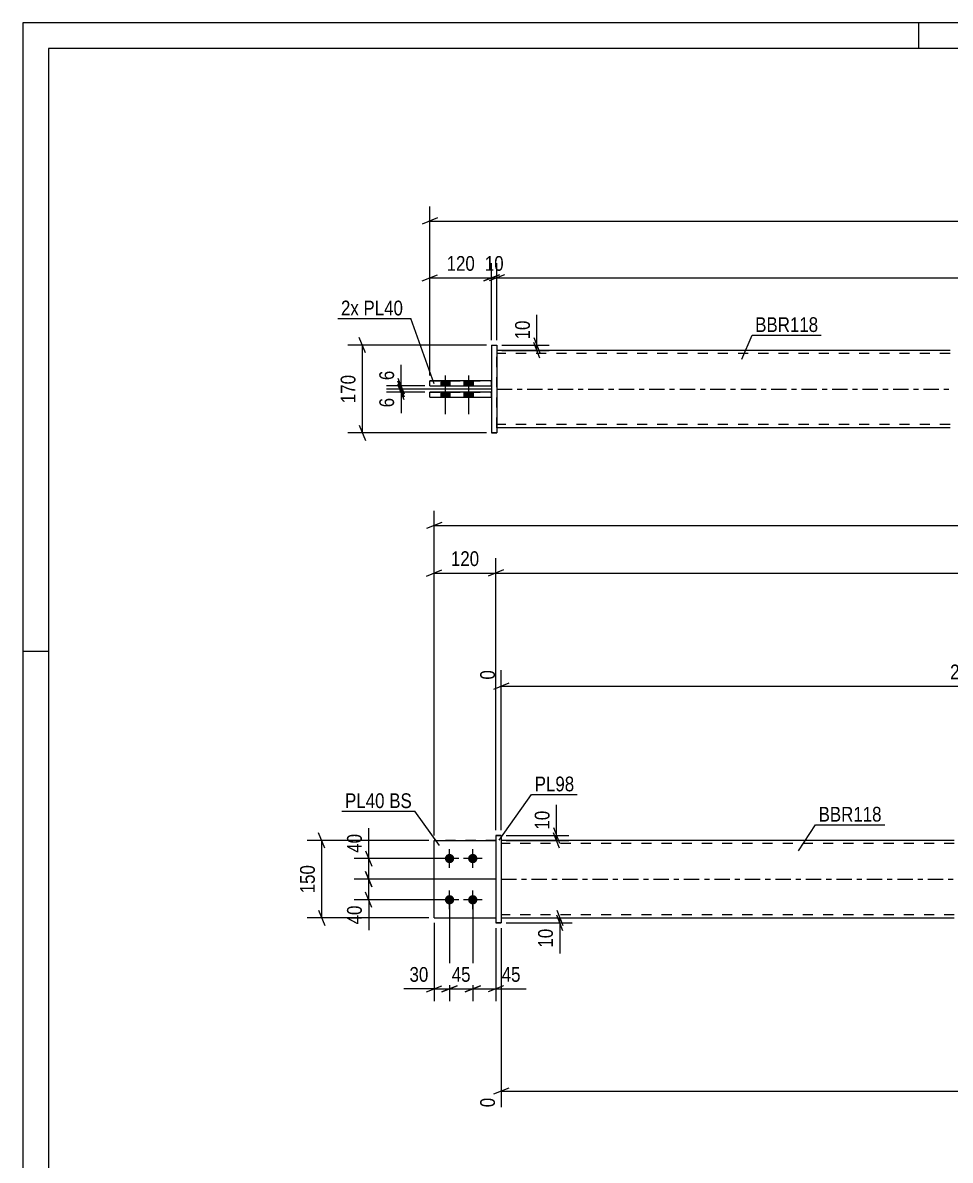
# Model space of a CAD drawing. Header units: millimetres. Extents: x 0 to 594, y 0 to 420.
# Drawn here: x 0 to 180.1, y 199.3 to 420 of the extents above; entities that cross this region are included whole.
import ezdxf

# ---------------------------------------------------------------- set-up
doc = ezdxf.new("R2010")
doc.units = ezdxf.units.MM
doc.linetypes.add('DXK_LINE_DOT2', pattern=[3.9198, 1.9599, -1.9599])
doc.linetypes.add('DXK_LINE_DOT3', pattern=[5.9187, 2.979, -0.9799, 0.9799, -0.9799])
doc.styles.add('Arial Narrow', font='ARIALN.TTF', dxfattribs={"height": 0.2})

# ---------------------------------------------------------------- blocks, each defined once
blk = doc.blocks.new('Unknown-580610314-1130')
at = {"color": 5, "linetype": 'Continuous'}
for p, q in [((594, 420), (0, 420)), ((0, 420), (0, 0)), ((174, 415), (174, 420)), ((589, 415), (5, 415)), ((5, 415), (5, 5)), ((5, 298), (0, 298))]:
    blk.add_line(p, q, dxfattribs=at)
blk = doc.blocks.new('Part-580610314-1679 - 1673')
at = {"color": 7, "linetype": 'DXK_LINE_DOT2'}
for p, q in [((79.88, 246.31), (79.88, 261.31)), ((79.88, 261.31), (91.88, 261.31)), ((91.88, 261.31), (79.88, 261.31)), ((91.88, 261.31), (91.88, 246.31)), ((79.88, 246.31), (79.88, 246.31)), ((79.88, 246.31), (91.88, 246.31)), ((79.88, 246.31), (91.88, 246.31)), ((91.88, 246.31), (91.88, 246.31))]:
    blk.add_line(p, q, dxfattribs=at)
blk = doc.blocks.new('Part-580610314-1700 - 1673')
at = {"color": 2, "linetype": 'Continuous'}
for p, q in [((180.88, 261.31), (92.88, 261.31)), ((92.88, 246.31), (180.88, 246.31))]:
    blk.add_line(p, q, dxfattribs=at)
at = {"color": 7, "linetype": 'DXK_LINE_DOT2'}
for p, q in [((92.88, 261.31), (92.88, 246.31)), ((180.88, 260.71), (92.88, 260.71)), ((180.88, 246.91), (92.88, 246.91))]:
    blk.add_line(p, q, dxfattribs=at)
at = {"color": 7, "linetype": 'DXK_LINE_DOT3'}
blk.add_line((92.88, 253.81), (180.88, 253.81), dxfattribs=at)
blk = doc.blocks.new('Part-580610314-1684 - 1673')
at = {"color": 2, "linetype": 'Continuous'}
for p, q in [((79.88, 246.31), (79.88, 261.31)), ((79.88, 261.31), (91.88, 261.31)), ((79.88, 246.31), (79.88, 246.31)), ((79.88, 246.31), (91.88, 246.31))]:
    blk.add_line(p, q, dxfattribs=at)
at = {"color": 7, "linetype": 'DXK_LINE_DOT2'}
for p, q in [((91.88, 261.31), (79.88, 261.31)), ((91.88, 261.31), (91.88, 246.31)), ((79.88, 246.31), (79.88, 246.31)), ((79.88, 246.31), (91.88, 246.31)), ((91.88, 246.31), (91.88, 246.31))]:
    blk.add_line(p, q, dxfattribs=at)
blk = doc.blocks.new('Bolt-580610314-1709 - 1673')
at = {"linetype": 'Continuous'}
for points in [[(82.88, 256.91), (82.69, 256.93), (82.51, 256.98), (82.35, 257.08), (82.21, 257.2), (82.1, 257.36), (82.02, 257.53), (81.98, 257.71), (81.98, 257.9), (82.02, 258.09), (82.1, 258.26), (82.21, 258.41), (82.35, 258.54), (82.51, 258.63), (82.69, 258.69), (82.88, 258.71), (83.07, 258.69), (83.24, 258.63), (83.41, 258.54), (83.55, 258.41), (83.66, 258.26), (83.73, 258.09), (83.77, 257.9), (83.77, 257.71), (83.73, 257.53), (83.66, 257.36), (83.55, 257.2), (83.41, 257.08), (83.24, 256.98), (83.07, 256.93)], [(87.38, 256.91), (87.19, 256.93), (87.01, 256.98), (86.85, 257.08), (86.71, 257.2), (86.6, 257.36), (86.52, 257.53), (86.48, 257.71), (86.48, 257.9), (86.52, 258.09), (86.6, 258.26), (86.71, 258.41), (86.85, 258.54), (87.01, 258.63), (87.19, 258.69), (87.38, 258.71), (87.57, 258.69), (87.74, 258.63), (87.91, 258.54), (88.05, 258.41), (88.16, 258.26), (88.23, 258.09), (88.27, 257.9), (88.27, 257.71), (88.23, 257.53), (88.16, 257.36), (88.05, 257.2), (87.91, 257.08), (87.74, 256.98), (87.57, 256.93)], [(82.88, 248.91), (82.69, 248.93), (82.51, 248.98), (82.35, 249.08), (82.21, 249.2), (82.1, 249.36), (82.02, 249.53), (81.98, 249.71), (81.98, 249.9), (82.02, 250.09), (82.1, 250.26), (82.21, 250.41), (82.35, 250.54), (82.51, 250.63), (82.69, 250.69), (82.88, 250.71), (83.07, 250.69), (83.24, 250.63), (83.41, 250.54), (83.55, 250.41), (83.66, 250.26), (83.73, 250.09), (83.77, 249.9), (83.77, 249.71), (83.73, 249.53), (83.66, 249.36), (83.55, 249.2), (83.41, 249.08), (83.24, 248.98), (83.07, 248.93)], [(87.38, 248.91), (87.19, 248.93), (87.01, 248.98), (86.85, 249.08), (86.71, 249.2), (86.6, 249.36), (86.52, 249.53), (86.48, 249.71), (86.48, 249.9), (86.52, 250.09), (86.6, 250.26), (86.71, 250.41), (86.85, 250.54), (87.01, 250.63), (87.19, 250.69), (87.38, 250.71), (87.57, 250.69), (87.74, 250.63), (87.91, 250.54), (88.05, 250.41), (88.16, 250.26), (88.23, 250.09), (88.27, 249.9), (88.27, 249.71), (88.23, 249.53), (88.16, 249.36), (88.05, 249.2), (87.91, 249.08), (87.74, 248.98), (87.57, 248.93)]]:
    blk.add_hatch(color=1, dxfattribs=at).paths.add_polyline_path(points)
at = {"color": 1, "linetype": 'Continuous'}
for p, q in [((82.88, 256.01), (82.88, 259.61)), ((87.38, 256.01), (87.38, 259.61)), ((84.68, 257.81), (81.08, 257.81)), ((89.18, 257.81), (85.58, 257.81)), ((84.68, 249.81), (81.08, 249.81)), ((82.88, 248.01), (82.88, 251.61)), ((89.18, 249.81), (85.58, 249.81)), ((87.38, 248.01), (87.38, 251.61))]:
    blk.add_line(p, q, dxfattribs=at)
blk = doc.blocks.new('Part-580610314-1720 - 1673')
at = {"color": 2, "linetype": 'Continuous'}
for p, q in [((92.88, 262.31), (91.88, 262.31)), ((91.88, 262.31), (91.88, 245.31)), ((92.88, 262.31), (92.88, 262.31)), ((92.88, 262.31), (92.88, 245.31)), ((91.88, 245.31), (92.88, 245.31))]:
    blk.add_line(p, q, dxfattribs=at)
at = {"color": 7, "linetype": 'DXK_LINE_DOT2'}
for p, q in [((91.88, 262.31), (92.88, 262.31)), ((92.88, 245.31), (91.88, 245.31))]:
    blk.add_line(p, q, dxfattribs=at)
blk = doc.blocks.new('Part-580610314-1418 - 1367')
at = {"color": 2, "linetype": 'Continuous'}
for p, q in [((79.05, 347.32), (79.05, 348.32)), ((91.05, 348.32), (79.05, 348.32)), ((79.05, 347.32), (79.05, 347.32)), ((79.05, 347.32), (91.05, 347.32))]:
    blk.add_line(p, q, dxfattribs=at)
at = {"color": 7, "linetype": 'DXK_LINE_DOT2'}
for p, q in [((79.05, 348.32), (91.05, 348.32)), ((79.05, 347.32), (91.05, 347.32)), ((91.05, 347.32), (91.05, 348.32))]:
    blk.add_line(p, q, dxfattribs=at)
blk = doc.blocks.new('Bolt-580610314-1370 - 1367')
at = {"linetype": 'Continuous'}
for points in [[(81.15, 349.52), (82.95, 349.52), (82.95, 350.52), (81.15, 350.52)], [(81.15, 349.52), (82.95, 349.52), (82.95, 350.52), (81.15, 350.52)], [(85.65, 349.52), (87.45, 349.52), (87.45, 350.52), (85.65, 350.52)], [(85.65, 349.52), (87.45, 349.52), (87.45, 350.52), (85.65, 350.52)], [(81.15, 347.32), (82.95, 347.32), (82.95, 348.32), (81.15, 348.32)], [(81.15, 347.32), (82.95, 347.32), (82.95, 348.32), (81.15, 348.32)], [(85.65, 347.32), (87.45, 347.32), (87.45, 348.32), (85.65, 348.32)], [(85.65, 347.32), (87.45, 347.32), (87.45, 348.32), (85.65, 348.32)]]:
    blk.add_hatch(color=1, dxfattribs=at).paths.add_polyline_path(points)
at = {"color": 1, "linetype": 'Continuous'}
for p, q in [((82.05, 351.52), (82.05, 344.02)), ((82.05, 351.52), (82.05, 344.02)), ((86.55, 351.52), (86.55, 344.02)), ((86.55, 351.52), (86.55, 344.02)), ((81.15, 350.52), (81.15, 349.52)), ((81.15, 350.52), (81.15, 349.52)), ((82.95, 350.52), (82.95, 349.52)), ((82.95, 350.52), (82.95, 349.52)), ((85.65, 350.52), (85.65, 349.52)), ((85.65, 350.52), (85.65, 349.52)), ((87.45, 350.52), (87.45, 349.52)), ((87.45, 350.52), (87.45, 349.52)), ((81.15, 348.32), (81.15, 347.32)), ((81.15, 348.32), (81.15, 347.32)), ((82.95, 348.32), (82.95, 347.32)), ((82.95, 348.32), (82.95, 347.32)), ((85.65, 348.32), (85.65, 347.32)), ((85.65, 348.32), (85.65, 347.32)), ((87.45, 348.32), (87.45, 347.32)), ((87.45, 348.32), (87.45, 347.32))]:
    blk.add_line(p, q, dxfattribs=at)
blk = doc.blocks.new('Part-580610314-1456 - 1367')
at = {"color": 2, "linetype": 'Continuous'}
for p, q in [((180.05, 356.42), (92.05, 356.42)), ((180.05, 341.42), (92.05, 341.42))]:
    blk.add_line(p, q, dxfattribs=at)
at = {"color": 7, "linetype": 'DXK_LINE_DOT2'}
for p, q in [((92.05, 341.42), (92.05, 356.42)), ((180.05, 355.82), (92.05, 355.82)), ((180.05, 342.02), (92.05, 342.02))]:
    blk.add_line(p, q, dxfattribs=at)
at = {"color": 7, "linetype": 'DXK_LINE_DOT3'}
blk.add_line((92.05, 348.92), (180.05, 348.92), dxfattribs=at)
blk = doc.blocks.new('Part-580610314-1413 - 1367')
at = {"color": 2, "linetype": 'Continuous'}
for p, q in [((79.05, 349.52), (79.05, 350.52)), ((91.05, 350.52), (79.05, 350.52)), ((79.05, 349.52), (79.05, 349.52)), ((79.05, 349.52), (91.05, 349.52))]:
    blk.add_line(p, q, dxfattribs=at)
at = {"color": 7, "linetype": 'DXK_LINE_DOT2'}
for p, q in [((79.05, 350.52), (91.05, 350.52)), ((79.05, 349.52), (91.05, 349.52)), ((91.05, 349.52), (91.05, 350.52))]:
    blk.add_line(p, q, dxfattribs=at)
blk = doc.blocks.new('Part-580610314-1398 - 1367')
at = {"color": 2, "linetype": 'Continuous'}
for p, q in [((91.05, 357.42), (92.05, 357.42)), ((91.05, 357.42), (91.05, 340.42)), ((92.05, 357.42), (92.05, 357.42)), ((92.05, 357.42), (92.05, 340.42)), ((92.05, 340.42), (91.05, 340.42)), ((91.05, 340.42), (91.05, 340.42))]:
    blk.add_line(p, q, dxfattribs=at)
at = {"color": 7, "linetype": 'DXK_LINE_DOT2'}
for p, q in [((91.05, 357.42), (92.05, 357.42)), ((91.05, 340.42), (92.05, 340.42)), ((91.05, 340.42), (91.05, 340.42))]:
    blk.add_line(p, q, dxfattribs=at)
blk = doc.blocks.new('StraightDimension-580610314-1891 - 1673')
at = {"color": 7, "linetype": 'Continuous'}
for p, q in [((103.68, 247.81), (104.88, 244.81)), ((93.88, 246.31), (106.68, 246.31)), ((93.88, 245.31), (106.68, 245.31)), ((104.88, 243.81), (103.68, 246.81)), ((104.28, 245.31), (104.28, 246.31))]:
    blk.add_line(p, q, dxfattribs=at)
at = {"color": 0}
blk.add_wipeout([(103.53, 244.78), (99.33, 244.78), (99.33, 239.93), (103.53, 239.93)], dxfattribs=at)
at = {"color": 7, "linetype": 'Continuous'}
blk.add_line((104.28, 245.31), (104.28, 239.4), dxfattribs=at)
blk.add_line((104.28, 245.31), (104.28, 239.4), dxfattribs=at)
at = {"color": 3, "style": 'Arial Narrow'}
blk.add_text('10', height=2.863, rotation=90.0002, dxfattribs=at).set_placement((102.93, 240.53))
blk = doc.blocks.new('StraightDimension-580610314-1827 - 1673')
at = {"color": 7, "linetype": 'Continuous'}
for p, q in [((82.88, 248.81), (82.88, 230.14)), ((79.88, 245.31), (79.88, 230.14)), ((78.38, 231.94), (81.38, 233.14)), ((79.88, 232.54), (82.88, 232.54)), ((84.38, 233.14), (81.38, 231.94))]:
    blk.add_line(p, q, dxfattribs=at)
at = {"color": 0}
blk.add_wipeout([(79.35, 233.29), (79.35, 237.49), (74.5, 237.49), (74.5, 233.29)], dxfattribs=at)
at = {"color": 7, "linetype": 'Continuous'}
blk.add_line((79.88, 232.54), (73.97, 232.54), dxfattribs=at)
blk.add_line((79.88, 232.54), (73.97, 232.54), dxfattribs=at)
at = {"color": 3, "style": 'Arial Narrow'}
blk.add_text('30', height=2.863, dxfattribs=at).set_placement((75.1, 233.89))
blk = doc.blocks.new('StraightDimension-580610314-1806 - 1673')
at = {"color": 7, "linetype": 'Continuous'}
for p, q in [((274.57, 271.86), (274.57, 299.85)), ((92.88, 263.31), (92.88, 294.37)), ((94.38, 291.84), (91.38, 290.64)), ((273.07, 290.64), (276.07, 291.84)), ((92.88, 291.24), (274.57, 291.24))]:
    blk.add_line(p, q, dxfattribs=at)
at = {"color": 0, "linetype": 'Continuous'}
for points in [[(273.97, 300.45), (269.77, 300.45), (269.77, 291.94), (273.97, 291.94)], [(92.28, 294.97), (88.08, 294.97), (88.08, 291.94), (92.28, 291.94)]]:
    blk.add_wipeout(points, dxfattribs=at)
at = {"color": 0}
blk.add_wipeout([(187.98, 291.99), (187.98, 296.19), (179.47, 296.19), (179.47, 291.99)], dxfattribs=at)
at = {"color": 3, "linetype": 'Continuous', "style": 'Arial Narrow'}
for s, height, p in [('2019', 2.863, (273.37, 292.54)), ('0', 2.86, (91.68, 292.54))]:
    blk.add_text(s, height=height, rotation=90.0002, dxfattribs=at).set_placement(p)
at = {"color": 3, "style": 'Arial Narrow'}
blk.add_text('2019', height=2.863, dxfattribs=at).set_placement((180.07, 292.59))
blk = doc.blocks.new('StraightDimension-580610314-2057 - 1673')
at = {"color": 7, "linetype": 'Continuous'}
for p, q in [((79.88, 262.31), (79.88, 316.07)), ((91.88, 263.31), (91.88, 316.07)), ((78.38, 312.62), (81.38, 313.82)), ((93.38, 313.82), (90.38, 312.62)), ((79.88, 313.22), (91.88, 313.22))]:
    blk.add_line(p, q, dxfattribs=at)
at = {"color": 0}
blk.add_wipeout([(89.22, 313.97), (89.22, 318.17), (82.54, 318.17), (82.54, 313.97)], dxfattribs=at)
at = {"color": 3, "style": 'Arial Narrow'}
blk.add_text('120', height=2.863, dxfattribs=at).set_placement((83.14, 314.57))
blk = doc.blocks.new('StraightDimension-580610314-1900 - 1673')
at = {"color": 7, "linetype": 'Continuous'}
for p, q in [((103.03, 263.81), (104.23, 260.81)), ((104.23, 259.81), (103.03, 262.81)), ((93.88, 262.31), (106.03, 262.31)), ((93.88, 261.31), (106.03, 261.31)), ((103.63, 261.31), (103.63, 262.31))]:
    blk.add_line(p, q, dxfattribs=at)
at = {"color": 0}
blk.add_wipeout([(102.88, 267.69), (98.68, 267.69), (98.68, 262.83), (102.88, 262.83)], dxfattribs=at)
at = {"color": 7, "linetype": 'Continuous'}
blk.add_line((103.63, 262.31), (103.63, 268.21), dxfattribs=at)
blk.add_line((103.63, 262.31), (103.63, 268.21), dxfattribs=at)
at = {"color": 3, "style": 'Arial Narrow'}
blk.add_text('10', height=2.863, rotation=90.0002, dxfattribs=at).set_placement((102.28, 263.43))
blk = doc.blocks.new('StraightDimension-580610314-2050 - 1673')
at = {"color": 7, "linetype": 'Continuous'}
for p, q in [((91.88, 263.31), (91.88, 316.07)), ((93.38, 313.82), (90.38, 312.62)), ((91.88, 313.22), (508.86, 313.22))]:
    blk.add_line(p, q, dxfattribs=at)
blk = doc.blocks.new('StraightDimension-580610314-1909 - 1673')
at = {"color": 7, "linetype": 'Continuous'}
for p, q in [((66.58, 259.31), (67.78, 256.31)), ((81.88, 257.81), (64.33, 257.81)), ((67.18, 253.81), (67.18, 257.81)), ((67.78, 252.31), (66.58, 255.31)), ((91.88, 253.81), (64.33, 253.81))]:
    blk.add_line(p, q, dxfattribs=at)
at = {"color": 0}
blk.add_wipeout([(66.43, 263.19), (62.23, 263.19), (62.23, 258.33), (66.43, 258.33)], dxfattribs=at)
at = {"color": 7, "linetype": 'Continuous'}
blk.add_line((67.18, 257.81), (67.18, 263.71), dxfattribs=at)
blk.add_line((67.18, 257.81), (67.18, 263.71), dxfattribs=at)
at = {"color": 3, "style": 'Arial Narrow'}
blk.add_text('40', height=2.863, rotation=90.0002, dxfattribs=at).set_placement((65.83, 258.93))
blk = doc.blocks.new('StraightDimension-580610314-1746 - 1673')
at = {"color": 7, "linetype": 'Continuous'}
for p, q in [((79.88, 262.31), (79.88, 325.28)), ((81.38, 323.03), (78.38, 321.83)), ((79.88, 322.43), (520.86, 322.43))]:
    blk.add_line(p, q, dxfattribs=at)
blk = doc.blocks.new('StraightDimension-580610314-1813 - 1673')
at = {"color": 7, "linetype": 'Continuous'}
for p, q in [((87.38, 248.81), (87.38, 230.14)), ((91.88, 244.31), (91.88, 230.14)), ((85.88, 231.94), (88.88, 233.14)), ((87.38, 232.54), (91.88, 232.54)), ((93.38, 233.14), (90.38, 231.94))]:
    blk.add_line(p, q, dxfattribs=at)
at = {"color": 0}
blk.add_wipeout([(97.26, 233.29), (97.26, 237.49), (92.4, 237.49), (92.4, 233.29)], dxfattribs=at)
at = {"color": 7, "linetype": 'Continuous'}
blk.add_line((91.88, 232.54), (97.78, 232.54), dxfattribs=at)
blk.add_line((91.88, 232.54), (97.78, 232.54), dxfattribs=at)
at = {"color": 3, "style": 'Arial Narrow'}
blk.add_text('45', height=2.863, dxfattribs=at).set_placement((93, 233.89))
blk = doc.blocks.new('StraightDimension-580610314-1820 - 1673')
at = {"color": 7, "linetype": 'Continuous'}
for p, q in [((82.88, 248.81), (82.88, 230.14)), ((87.38, 248.81), (87.38, 230.14)), ((81.38, 231.94), (84.38, 233.14)), ((82.88, 232.54), (87.38, 232.54)), ((88.88, 233.14), (85.88, 231.94))]:
    blk.add_line(p, q, dxfattribs=at)
at = {"color": 0}
blk.add_wipeout([(87.56, 233.29), (87.56, 237.49), (82.7, 237.49), (82.7, 233.29)], dxfattribs=at)
at = {"color": 3, "style": 'Arial Narrow'}
blk.add_text('45', height=2.863, dxfattribs=at).set_placement((83.3, 233.89))
blk = doc.blocks.new('StraightDimension-580610314-1878 - 1673')
at = {"color": 7, "linetype": 'Continuous'}
for p, q in [((296.05, 245.31), (296.05, 204.06)), ((92.88, 244.31), (92.88, 209.55)), ((94.38, 213.27), (91.38, 212.07)), ((92.88, 212.67), (296.05, 212.67)), ((294.55, 212.07), (297.55, 213.27))]:
    blk.add_line(p, q, dxfattribs=at)
at = {"color": 0}
blk.add_wipeout([(198.72, 213.42), (198.72, 217.62), (190.21, 217.62), (190.21, 213.42)], dxfattribs=at)
at = {"color": 0, "linetype": 'Continuous'}
for points in [[(92.28, 211.97), (88.08, 211.97), (88.08, 208.95), (92.28, 208.95)], [(295.45, 211.97), (291.25, 211.97), (291.25, 203.46), (295.45, 203.46)]]:
    blk.add_wipeout(points, dxfattribs=at)
at = {"color": 3, "style": 'Arial Narrow'}
blk.add_text('2234', height=2.863, dxfattribs=at).set_placement((190.81, 214.02))
at = {"color": 3, "linetype": 'Continuous', "style": 'Arial Narrow'}
for s, height, p in [('0', 2.86, (91.68, 209.55)), ('2234', 2.863, (294.85, 204.06))]:
    blk.add_text(s, height=height, rotation=90.0002, dxfattribs=at).set_placement(p)
blk = doc.blocks.new('StraightDimension-580610314-1922 - 1673')
at = {"color": 7, "linetype": 'Continuous'}
for p, q in [((66.58, 255.31), (67.78, 252.31)), ((91.88, 253.81), (64.33, 253.81)), ((67.18, 249.81), (67.18, 253.81)), ((81.88, 249.81), (64.33, 249.81)), ((67.78, 248.31), (66.58, 251.31))]:
    blk.add_line(p, q, dxfattribs=at)
at = {"color": 0}
blk.add_wipeout([(66.43, 249.28), (62.23, 249.28), (62.23, 244.43), (66.43, 244.43)], dxfattribs=at)
at = {"color": 7, "linetype": 'Continuous'}
blk.add_line((67.18, 249.81), (67.18, 243.9), dxfattribs=at)
blk.add_line((67.18, 249.81), (67.18, 243.9), dxfattribs=at)
at = {"color": 3, "style": 'Arial Narrow'}
blk.add_text('40', height=2.863, rotation=90.0002, dxfattribs=at).set_placement((65.83, 245.03))
blk = doc.blocks.new('StraightDimension-580610314-1979 - 1673')
at = {"color": 7, "linetype": 'Continuous'}
for p, q in [((58.66, 259.81), (57.46, 262.81)), ((78.88, 261.31), (55.21, 261.31)), ((58.06, 246.31), (58.06, 261.31)), ((57.46, 247.81), (58.66, 244.81)), ((78.88, 246.31), (55.21, 246.31))]:
    blk.add_line(p, q, dxfattribs=at)
at = {"color": 0}
blk.add_wipeout([(57.31, 257.15), (53.11, 257.15), (53.11, 250.46), (57.31, 250.46)], dxfattribs=at)
at = {"color": 3, "style": 'Arial Narrow'}
blk.add_text('150', height=2.863, rotation=90.0002, dxfattribs=at).set_placement((56.71, 251.06))
blk = doc.blocks.new('StraightDimension-580610314-1471 - 1367')
at = {"color": 7, "linetype": 'Continuous'}
for p, q in [((99.22, 358.92), (100.42, 355.92)), ((100.42, 354.92), (99.22, 357.92)), ((93.05, 357.42), (102.22, 357.42)), ((93.05, 356.42), (102.22, 356.42)), ((99.82, 356.42), (99.82, 357.42))]:
    blk.add_line(p, q, dxfattribs=at)
at = {"color": 0}
blk.add_wipeout([(99.07, 362.8), (94.87, 362.8), (94.87, 357.95), (99.07, 357.95)], dxfattribs=at)
at = {"color": 7, "linetype": 'Continuous'}
blk.add_line((99.82, 357.42), (99.82, 363.33), dxfattribs=at)
blk.add_line((99.82, 357.42), (99.82, 363.33), dxfattribs=at)
at = {"color": 3, "style": 'Arial Narrow'}
blk.add_text('10', height=2.863, rotation=90.0002, dxfattribs=at).set_placement((98.47, 358.55))
blk = doc.blocks.new('StraightDimension-580610314-1525 - 1367')
at = {"color": 7, "linetype": 'Continuous'}
for p, q in [((66.55, 355.92), (65.35, 358.92)), ((90.05, 357.42), (63.1, 357.42)), ((65.95, 340.42), (65.95, 357.42)), ((90.05, 340.42), (63.1, 340.42)), ((65.35, 341.92), (66.55, 338.92))]:
    blk.add_line(p, q, dxfattribs=at)
at = {"color": 0}
blk.add_wipeout([(65.2, 352.26), (61, 352.26), (61, 345.58), (65.2, 345.58)], dxfattribs=at)
at = {"color": 3, "style": 'Arial Narrow'}
blk.add_text('170', height=2.863, rotation=90.0002, dxfattribs=at).set_placement((64.6, 346.18))
blk = doc.blocks.new('StraightDimension-580610314-1545 - 1367')
at = {"color": 7, "linetype": 'Continuous'}
for p, q in [((79.05, 351.52), (79.05, 384.37)), ((80.55, 382.12), (77.55, 380.92)), ((79.05, 381.52), (520.03, 381.52))]:
    blk.add_line(p, q, dxfattribs=at)
blk = doc.blocks.new('StraightDimension-580610314-1556 - 1367')
at = {"color": 7, "linetype": 'Continuous'}
for p, q in [((91.05, 358.42), (91.05, 373.36)), ((92.05, 358.42), (92.05, 373.36)), ((89.55, 369.91), (92.55, 371.11)), ((93.55, 371.11), (90.55, 369.91)), ((91.05, 370.51), (92.05, 370.51))]:
    blk.add_line(p, q, dxfattribs=at)
at = {"color": 0}
blk.add_wipeout([(93.97, 371.26), (93.97, 375.46), (89.12, 375.46), (89.12, 371.26)], dxfattribs=at)
at = {"color": 3, "style": 'Arial Narrow'}
blk.add_text('10', height=2.863, dxfattribs=at).set_placement((89.72, 371.86))
blk = doc.blocks.new('StraightDimension-580610314-3435 - 1367')
at = {"color": 7, "linetype": 'Continuous'}
for p, q in [((91.05, 348.92), (70.6, 348.92)), ((72.85, 350.42), (74.05, 347.42)), ((74.05, 346.82), (72.85, 349.82)), ((73.45, 348.32), (73.45, 348.92)), ((78.05, 348.32), (70.6, 348.32))]:
    blk.add_line(p, q, dxfattribs=at)
at = {"color": 0}
blk.add_wipeout([(72.7, 347.8), (68.5, 347.8), (68.5, 344.77), (72.7, 344.77)], dxfattribs=at)
at = {"color": 7, "linetype": 'Continuous'}
blk.add_line((73.45, 348.32), (73.45, 344.24), dxfattribs=at)
blk.add_line((73.45, 348.32), (73.45, 344.24), dxfattribs=at)
at = {"color": 3, "style": 'Arial Narrow'}
blk.add_text('6', height=2.86, rotation=90.0002, dxfattribs=at).set_placement((72.1, 345.37))
blk = doc.blocks.new('StraightDimension-580610314-1566 - 1367')
at = {"color": 7, "linetype": 'Continuous'}
for p, q in [((79.05, 351.52), (79.05, 373.36)), ((91.05, 358.42), (91.05, 373.36)), ((77.55, 369.91), (80.55, 371.11)), ((92.55, 371.11), (89.55, 369.91)), ((79.05, 370.51), (91.05, 370.51))]:
    blk.add_line(p, q, dxfattribs=at)
at = {"color": 0}
blk.add_wipeout([(88.39, 371.26), (88.39, 375.46), (81.7, 375.46), (81.7, 371.26)], dxfattribs=at)
at = {"color": 3, "style": 'Arial Narrow'}
blk.add_text('120', height=2.863, dxfattribs=at).set_placement((82.3, 371.86))
blk = doc.blocks.new('StraightDimension-580610314-1576 - 1367')
at = {"color": 7, "linetype": 'Continuous'}
for p, q in [((92.05, 358.42), (92.05, 373.36)), ((93.55, 371.11), (90.55, 369.91)), ((92.05, 370.51), (507.03, 370.51))]:
    blk.add_line(p, q, dxfattribs=at)
blk = doc.blocks.new('StraightDimension-580610314-3434 - 1367')
at = {"color": 7, "linetype": 'Continuous'}
for p, q in [((72.85, 351.02), (74.05, 348.02)), ((78.05, 349.52), (70.6, 349.52)), ((91.05, 348.92), (70.6, 348.92)), ((74.05, 347.42), (72.85, 350.42)), ((73.45, 348.92), (73.45, 349.52))]:
    blk.add_line(p, q, dxfattribs=at)
at = {"color": 0}
blk.add_wipeout([(72.7, 353.07), (68.5, 353.07), (68.5, 350.05), (72.7, 350.05)], dxfattribs=at)
at = {"color": 7, "linetype": 'Continuous'}
blk.add_line((73.45, 349.52), (73.45, 353.6), dxfattribs=at)
blk.add_line((73.45, 349.52), (73.45, 353.6), dxfattribs=at)
at = {"color": 3, "style": 'Arial Narrow'}
blk.add_text('6', height=2.86, rotation=90.0002, dxfattribs=at).set_placement((72.1, 350.65))
blk = doc.blocks.new('Mark-580610314-1696 - 1673')
at = {"color": 0}
blk.add_wipeout([(166.77, 264.98), (166.77, 267.98), (154.53, 267.98), (154.53, 264.98)], dxfattribs=at)
blk.add_wipeout([(166.77, 264.98), (166.77, 267.98), (154.53, 267.98), (154.53, 264.98)], dxfattribs=at)
at = {"color": 30, "linetype": 'Continuous'}
for p, q in [((150.62, 259.33), (153.93, 264.38)), ((153.93, 264.38), (167.37, 264.38))]:
    blk.add_line(p, q, dxfattribs=at)
at = {"color": 3, "style": 'Arial Narrow'}
blk.add_text('BBR118', height=2.863, dxfattribs=at).set_placement((154.53, 264.98))
blk = doc.blocks.new('Mark-580610314-1716 - 1673')
at = {"color": 0}
blk.add_wipeout([(107.08, 270.85), (107.08, 273.85), (99.41, 273.85), (99.41, 270.85)], dxfattribs=at)
blk.add_wipeout([(107.08, 270.85), (107.08, 273.85), (99.41, 273.85), (99.41, 270.85)], dxfattribs=at)
at = {"color": 30, "linetype": 'Continuous'}
for p, q in [((92.52, 261.39), (98.81, 270.25)), ((98.81, 270.25), (107.68, 270.25))]:
    blk.add_line(p, q, dxfattribs=at)
at = {"color": 3, "style": 'Arial Narrow'}
blk.add_text('PL98', height=2.863, dxfattribs=at).set_placement((99.41, 270.85))
blk = doc.blocks.new('MarkSet-580610314-2089 - 1673')
at = {"color": 0}
blk.add_wipeout([(70.26, 267.6), (70.26, 270.6), (62.58, 270.6), (62.58, 267.6)], dxfattribs=at)
blk.add_wipeout([(70.26, 267.6), (70.26, 270.6), (62.58, 270.6), (62.58, 267.6)], dxfattribs=at)
blk.add_wipeout([(75.54, 267.6), (75.54, 270.6), (71.16, 270.6), (71.16, 267.6)], dxfattribs=at)
blk.add_wipeout([(75.54, 267.6), (75.54, 270.6), (71.16, 270.6), (71.16, 267.6)], dxfattribs=at)
at = {"color": 30, "linetype": 'Continuous'}
for p in [(61.98, 267), (80.92, 260.37)]:
    blk.add_line(p, (76.14, 267), dxfattribs=at)
at = {"color": 3, "style": 'Arial Narrow'}
for s, p in [('PL40', (62.58, 267.6)), ('BS', (71.16, 267.6))]:
    blk.add_text(s, height=2.863, dxfattribs=at).set_placement(p)
blk = doc.blocks.new('Mark-580610314-1452 - 1367')
at = {"color": 0}
blk.add_wipeout([(154.46, 359.99), (154.46, 362.99), (142.22, 362.99), (142.22, 359.99)], dxfattribs=at)
blk.add_wipeout([(154.46, 359.99), (154.46, 362.99), (142.22, 362.99), (142.22, 359.99)], dxfattribs=at)
at = {"color": 30, "linetype": 'Continuous'}
for p, q in [((139.6, 354.73), (141.62, 359.39)), ((141.62, 359.39), (155.06, 359.39))]:
    blk.add_line(p, q, dxfattribs=at)
at = {"color": 3, "style": 'Arial Narrow'}
blk.add_text('BBR118', height=2.863, dxfattribs=at).set_placement((142.22, 359.99))
blk = doc.blocks.new('MarkSet-580610314-1664 - 1367')
at = {"color": 30, "linetype": 'Continuous'}
blk.add_line((79.89, 349.9), (75.34, 362.61), dxfattribs=at)
at = {"color": 0}
blk.add_wipeout([(65.26, 363.21), (65.26, 366.21), (61.79, 366.21), (61.79, 363.21)], dxfattribs=at)
blk.add_wipeout([(65.26, 363.21), (65.26, 366.21), (61.79, 366.21), (61.79, 363.21)], dxfattribs=at)
blk.add_wipeout([(73.84, 363.21), (73.84, 366.21), (66.16, 366.21), (66.16, 363.21)], dxfattribs=at)
blk.add_wipeout([(73.84, 363.21), (73.84, 366.21), (66.16, 366.21), (66.16, 363.21)], dxfattribs=at)
at = {"color": 30, "linetype": 'Continuous'}
blk.add_line((61.19, 362.61), (75.34, 362.61), dxfattribs=at)
at = {"color": 3, "style": 'Arial Narrow'}
for s, p in [('2x', (61.79, 363.21)), ('PL40', (66.16, 363.21))]:
    blk.add_text(s, height=2.863, dxfattribs=at).set_placement(p)

msp = doc.modelspace()

# ---------------------------------------------------------------- block references
for name in ['Unknown-580610314-1130', 'Part-580610314-1398 - 1367', 'Part-580610314-1456 - 1367', 'Bolt-580610314-1370 - 1367', 'Part-580610314-1413 - 1367', 'Part-580610314-1418 - 1367', 'Part-580610314-1700 - 1673', 'Part-580610314-1679 - 1673', 'Part-580610314-1684 - 1673', 'Part-580610314-1720 - 1673', 'Bolt-580610314-1709 - 1673']:
    msp.add_blockref(name, (0, 0))

# ---------------------------------------------------------------- next in the draw order: block references
for name in ['StraightDimension-580610314-1471 - 1367', 'StraightDimension-580610314-1525 - 1367', 'StraightDimension-580610314-1806 - 1673', 'StraightDimension-580610314-1827 - 1673', 'StraightDimension-580610314-1891 - 1673']:
    msp.add_blockref(name, (0, 0))

# ---------------------------------------------------------------- next in the draw order: block references
for name in ['StraightDimension-580610314-1545 - 1367', 'StraightDimension-580610314-2057 - 1673', 'StraightDimension-580610314-1813 - 1673']:
    msp.add_blockref(name, (0, 0))

# ---------------------------------------------------------------- next in the draw order: block references
for name in ['StraightDimension-580610314-1556 - 1367', 'StraightDimension-580610314-3435 - 1367', 'StraightDimension-580610314-1900 - 1673', 'StraightDimension-580610314-1820 - 1673']:
    msp.add_blockref(name, (0, 0))

# ---------------------------------------------------------------- next in the draw order: block references
for name in ['StraightDimension-580610314-1566 - 1367', 'StraightDimension-580610314-2050 - 1673', 'StraightDimension-580610314-1878 - 1673']:
    msp.add_blockref(name, (0, 0))

# ---------------------------------------------------------------- next in the draw order: block references
for name in ['StraightDimension-580610314-1576 - 1367', 'StraightDimension-580610314-3434 - 1367', 'StraightDimension-580610314-1909 - 1673']:
    msp.add_blockref(name, (0, 0))

# ---------------------------------------------------------------- next in the draw order: block references
for name in ['MarkSet-580610314-1664 - 1367', 'Mark-580610314-1452 - 1367', 'StraightDimension-580610314-1746 - 1673', 'StraightDimension-580610314-1922 - 1673']:
    msp.add_blockref(name, (0, 0))

# ---------------------------------------------------------------- next in the draw order: block references
for name in ['Mark-580610314-1716 - 1673', 'Mark-580610314-1696 - 1673', 'StraightDimension-580610314-1979 - 1673']:
    msp.add_blockref(name, (0, 0))

# ---------------------------------------------------------------- next in the draw order: block references
msp.add_blockref('MarkSet-580610314-2089 - 1673', (0, 0))

doc.saveas('drawing.dxf')
